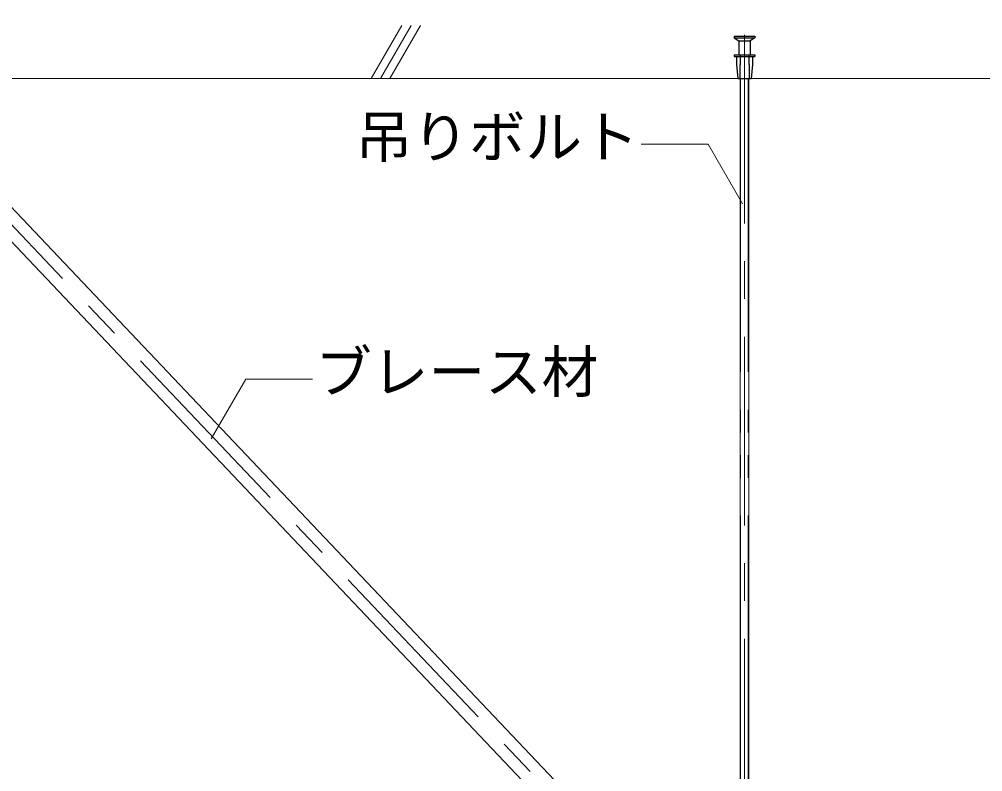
# Model space of a CAD drawing. Units: millimetres, scale not verified. Extents: x -7800 to 7800, y -5387 to 5300.
# Drawn here: x -6826 to -5804, y -1319 to -522 of the extents above; entities that cross this region are included whole.
import ezdxf
from ezdxf.enums import TextEntityAlignment as Align

# ---------------------------------------------------------------- set-up
doc = ezdxf.new("R2010")
doc.units = ezdxf.units.MM
doc.header["$LTSCALE"] = 40
for name, pattern in [('CHAIN1', [8, 5, -1, 1, -1]), ('DASHED1', [1.8, 1.2, -0.6]), ('DOUBLE_CHAIN2', [12.8, 9, -1, 0.6, -0.6, 0.6, -1])]:
    doc.linetypes.add(name, pattern=pattern)
for name, color, linetype, lineweight in [('7-0_中心線', 4, 'CHAIN1', 9), ('7-1_吊り材', 7, 'Continuous', 18), ('7-4_ブレース・補強材', 4, 'Continuous', 9), ('7-6_文字・矢印', 7, 'Continuous', 18), ('7-9_躯体他', 4, 'Continuous', 9), ('7-C_ビス・アンカーボルト・強調図形', 2, 'Continuous', 25)]:
    doc.layers.add(name, color=color, linetype=linetype, lineweight=lineweight)
doc.styles.add('ＭＳ ゴシック', font='')
doc.styles.get('ＭＳ ゴシック').set_extended_font_data('MS Gothic')

msp = doc.modelspace()

# ---------------------------------------------------------------- linework, layer by layer
at = {"layer": '7-0_中心線'}
for p, q in [((-6056.9, -2018), (-6056.9, -521.69)), ((-6917.35, -651.29), (-5631.53, -2006.77))]:
    msp.add_line(p, q, dxfattribs=at)
at = {"layer": '7-1_吊り材'}
for p, q in [((-6061.4, -1919.39), (-6061.4, -584.49)), ((-6052.4, -1919.39), (-6052.4, -584.49))]:
    msp.add_line(p, q, dxfattribs=at)
at = {"layer": '7-1_吊り材', "linetype": 'DOUBLE_CHAIN2'}
for p, q in [((-6060.95, -1919.39), (-6060.95, -584.49)), ((-6052.85, -1919.39), (-6052.85, -584.49))]:
    msp.add_line(p, q, dxfattribs=at)
at = {"layer": '7-4_ブレース・補強材'}
for p, q in [((-6921.94, -664.61), (-6061.4, -1571.77)), ((-6866.98, -686.22), (-6061.4, -1535.45))]:
    msp.add_line(p, q, dxfattribs=at)
at = {"layer": '7-6_文字・矢印'}
for p, q in [((-6166.27, -653.93), (-6095.34, -653.93)), ((-6095.34, -653.93), (-6058.85, -717.14))]:
    msp.add_line(p, q, dxfattribs=at)
msp.add_lwpolyline([(-6514.66, -902.86), (-6585.58, -902.86), (-6622.07, -966.06)], dxfattribs=at)
at = {"layer": '7-9_躯体他'}
for p, q in [((-6452.67, -584.49), (-6420.22, -528.28)), ((-6442.67, -584.49), (-6410.22, -528.28)), ((-6432.67, -584.49), (-6400.22, -528.28)), ((-7262.16, -584.49), (-4950.65, -584.49))]:
    msp.add_line(p, q, dxfattribs=at)
at = {"layer": '7-C_ビス・アンカーボルト・強調図形'}
for p, q in [((-6067.9, -539.49), (-6045.9, -539.49)), ((-6067.9, -539.49), (-6067.9, -541.49)), ((-6045.9, -539.49), (-6045.9, -541.49)), ((-6067.9, -541.49), (-6045.9, -541.49)), ((-6067.9, -541.49), (-6062.9, -544.49)), ((-6062.9, -544.49), (-6050.9, -544.49)), ((-6062.9, -544.49), (-6062.9, -559.49)), ((-6045.9, -541.49), (-6050.9, -544.49)), ((-6050.9, -544.49), (-6050.9, -559.49)), ((-6067.9, -559.49), (-6045.9, -559.49)), ((-6067.9, -559.49), (-6067.9, -560.99)), ((-6067.9, -560.99), (-6045.9, -560.99)), ((-6065.4, -560.99), (-6065.4, -569.49)), ((-6048.4, -560.99), (-6048.4, -569.49)), ((-6045.9, -559.49), (-6045.9, -560.99)), ((-6065.4, -569.49), (-6063.9, -584.49)), ((-6048.4, -569.49), (-6049.9, -584.49)), ((-6063.9, -584.49), (-6049.9, -584.49))]:
    msp.add_line(p, q, dxfattribs=at)
at = {"layer": '7-C_ビス・アンカーボルト・強調図形', "linetype": 'DASHED1'}
for p, q in [((-6061.4, -559.49), (-6061.4, -569.49)), ((-6052.4, -559.49), (-6052.4, -569.49)), ((-6061.9, -569.49), (-6061.4, -569.49)), ((-6061.9, -569.49), (-6061.9, -584.49)), ((-6051.9, -569.49), (-6052.4, -569.49)), ((-6051.9, -569.49), (-6051.9, -584.49))]:
    msp.add_line(p, q, dxfattribs=at)

# ---------------------------------------------------------------- texts
at = {"layer": '7-6_文字・矢印', "style": 'ＭＳ ゴシック'}
for s, p in [('吊りボルト', (-6469.04, -681.46)), ('ブレース材', (-6511.89, -930.39))]:
    msp.add_text(s, height=43.99, dxfattribs=at).set_placement(p, align=Align.BOTTOM_LEFT)

doc.saveas('drawing.dxf')
